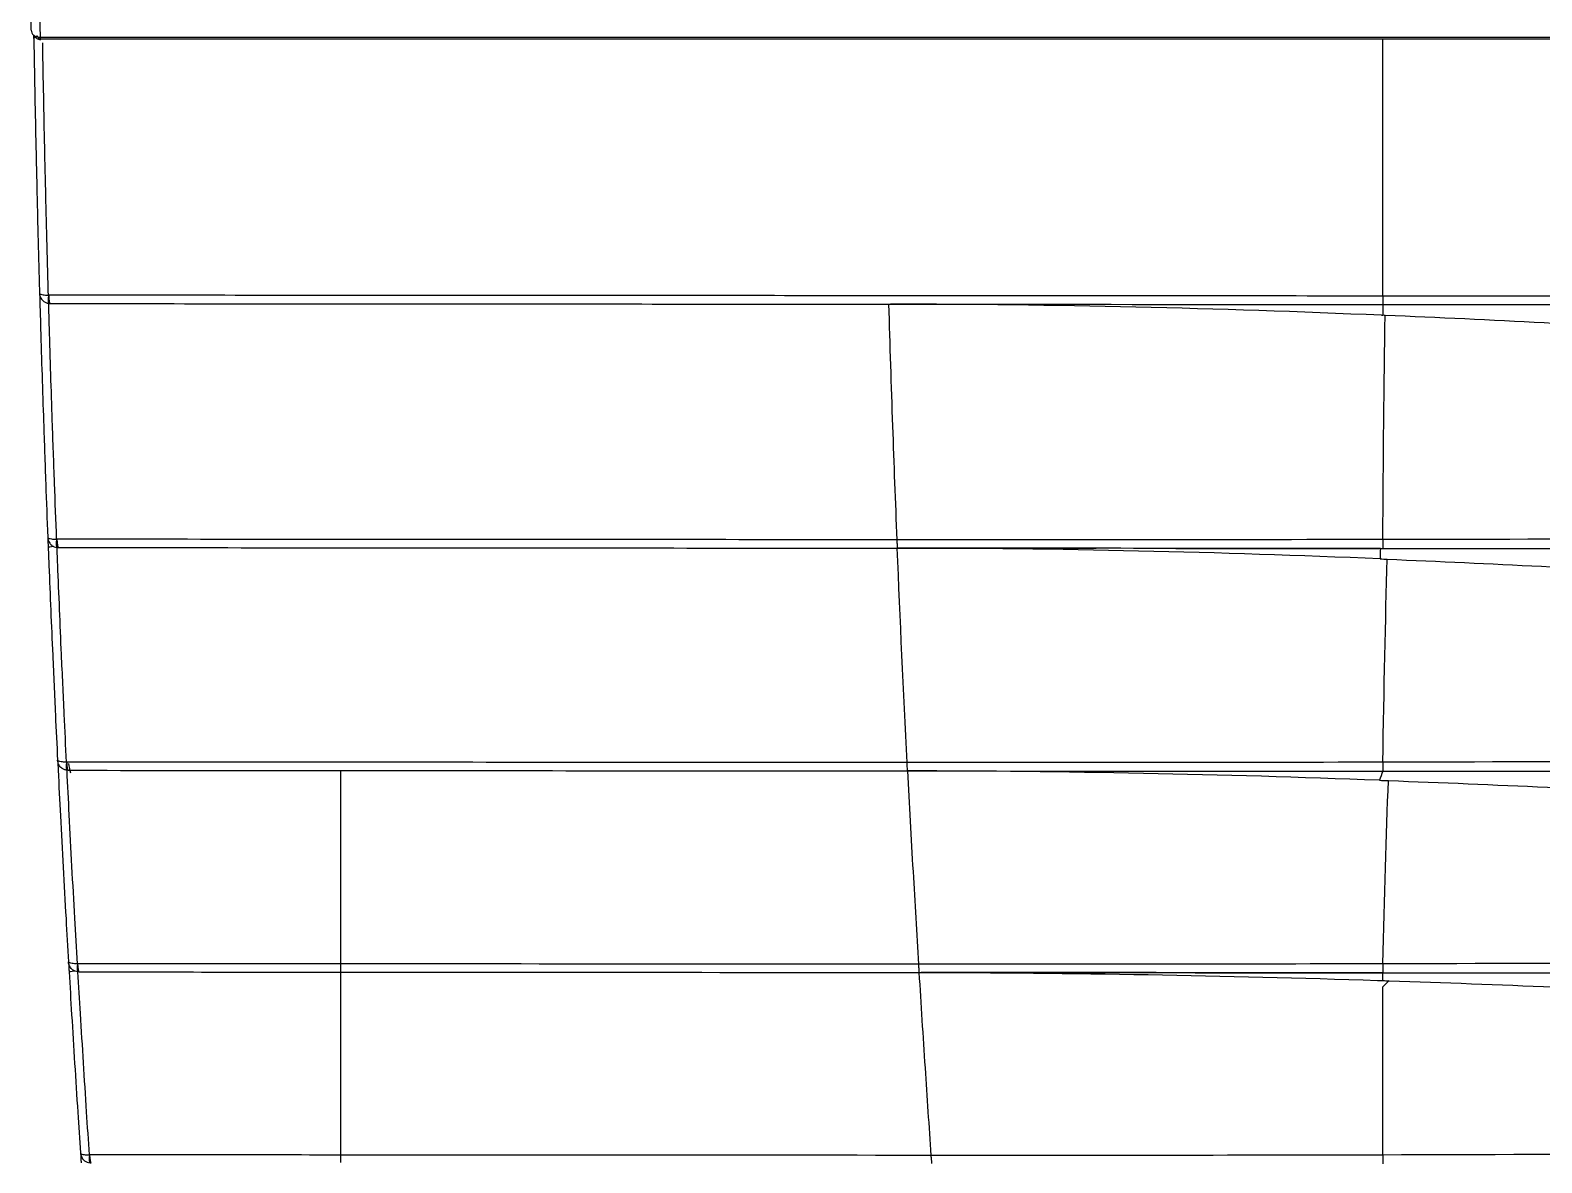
# Model space of a CAD drawing. Header units: millimetres. Extents: x 11242 to 497835, y 4200 to 105100.
# Drawn here: x 271482.7 to 271625.1, y 46103.6 to 46210.3 of the extents above; entities that cross this region are included whole.
import ezdxf
from ezdxf.xclip import XClip

# ---------------------------------------------------------------- set-up
doc = ezdxf.new("R2010")
doc.units = ezdxf.units.MM
doc.header["$LTSCALE"] = 200
doc.header["$XCLIPFRAME"] = 0
for name, color, linetype in [('# LG-AIRCON', 240, 'Continuous'), ('# 냉난방설비', 4, 'Continuous'), ('CEIL-암면흡음텍스', 251, 'Continuous')]:
    doc.layers.add(name, color=color, linetype=linetype)

# ---------------------------------------------------------------- blocks, each defined once
blk = doc.blocks.new('A$C7F214049')
at = {"layer": '# LG-AIRCON', "color": 0}
blk.add_arc((1.04, 214.2), 0.2, 259.9765, 270, dxfattribs=at)
for centre, major_axis, ratio, start_param, end_param in [((1.04, 214.2), (-0.035, -0.197), 0.323896, 4.775635, 6.326193), ((1.04, 214.2), (0, -0.2), 0.329321, 4.718366, 6.283185), ((1.17, 214.2), (0, -0.2), 0.173506, 4.716021, 6.283185), ((2.05, 189.89), (0.11, 0.792), 0.166611, 1.605362, 3.142313), ((2.08, 189.89), (-0.001, -0.8), 0.169592, 4.723878, 6.283187), ((2.82, 166.89), (0.1, 0.794), 0.164575, 1.609472, 3.142247), ((2.85, 166.89), (-0.001, -0.8), 0.167952, 4.730341, 6.283187), ((3.75, 145.89), (0.091, 0.795), 0.162642, 1.617464, 3.142191), ((3.78, 145.89), (-0.001, -0.8), 0.16673, 4.740302, 6.283187), ((4.78, 126.89), (0.084, 0.796), 0.161192, 1.626852, 3.142144), ((4.8, 126.88), (-0.001, -0.8), 0.166002, 4.751307, 6.283187), ((5.91, 108.89), (0.076, 0.796), 0.157588, 1.638707, 3.142089), ((5.93, 108.88), (-0.001, -0.8), 0.163114, 4.765189, 6.283187)]:
    blk.add_ellipse(centre, major_axis=major_axis, ratio=ratio, start_param=start_param, end_param=end_param, dxfattribs=at)
for points, knots in [([(0.3, 214.85), (0.29, 215.57), (0.28, 216.28), (0.25, 217.66), (0.24, 218.33), (0.22, 219.67), (0.21, 220.34), (0.2, 221.05), (0.2, 221.1), (0.2, 221.14)], [0, 0, 0, 0, 0.339725, 0.339725, 0.659808, 0.659808, 0.979892, 0.979892, 1, 1, 1, 1]), ([(1.02, 221.8), (1.02, 221.2), (1.03, 220.6), (1.06, 219), (1.07, 218), (1.1, 216.07), (1.12, 215.13), (1.13, 214.2)], [0, 0, 0, 0, 0.236714, 0.236714, 0.631467, 0.631467, 1, 1, 1, 1]), ([(0.3, 214.85), (0.3, 214.77), (0.32, 214.69), (0.39, 214.53), (0.45, 214.45), (0.58, 214.34), (0.65, 214.3), (0.8, 214.24), (0.88, 214.21), (0.98, 214.2)], [0, 0, 0, 0, 0.276838, 0.276838, 0.584469, 0.584469, 0.788147, 0.788147, 1, 1, 1, 1]), ([(0.54, 214.09), (0.55, 213.46), (0.56, 212.83), (0.63, 209.01), (0.69, 205.82), (0.81, 200.5), (0.86, 198.38), (0.96, 194.19), (1.02, 192.12), (1.08, 190.06)], [0, 0, 0, 0, 0.078281, 0.078281, 0.476719, 0.476719, 0.742339, 0.742339, 1, 1, 1, 1]), ([(1.17, 213.93), (1.15, 213.94), (1.14, 213.94), (1.04, 213.96), (0.97, 213.99), (0.82, 214.07), (0.75, 214.12), (0.64, 214.24), (0.6, 214.31), (0.58, 214.37)], [0, 0, 0, 0, 0.060986, 0.060986, 0.315861, 0.315861, 0.671736, 0.671736, 1, 1, 1, 1]), ([(0.81, 214.37), (0.82, 214.35), (0.83, 214.34), (0.87, 214.28), (0.91, 214.24), (0.97, 214.2)], [0, 0, 0, 0, 0.208494, 0.208494, 1, 1, 1, 1]), ([(1.13, 214.2), (7.08, 214.2), (13.07, 214.2), (25.04, 214.2), (31.03, 214.2), (49.02, 214.2), (61.04, 214.2), (97.14, 214.2), (121.25, 214.2), (169.49, 214.2), (193.64, 214.2), (241.93, 214.2), (266.08, 214.2), (386.82, 214.2), (483.41, 214.2), (580, 214.2)], [0, 0, 0, 0, 0.03125, 0.03125, 0.0625, 0.0625, 0.125, 0.125, 0.25, 0.25, 0.375, 0.375, 0.5, 0.5, 1, 1, 1, 1]), ([(580, 214), (483.46, 214), (386.91, 214), (266.23, 214), (242.09, 214), (193.83, 214), (169.7, 214), (121.48, 214), (97.38, 214), (61.27, 214), (49.24, 214), (31.21, 214), (25.19, 214), (13.18, 214), (7.17, 214), (1.17, 214)], [0, 0, 0, 0, 0.5, 0.5, 0.625, 0.625, 0.75, 0.75, 0.875, 0.875, 0.9375, 0.9375, 0.96875, 0.96875, 1, 1, 1, 1]), ([(1.91, 189.88), (1.91, 189.88), (1.91, 189.88), (1.85, 192.01), (1.8, 194.14), (1.69, 198.39), (1.64, 200.52), (1.52, 205.84), (1.46, 209.03), (1.39, 212.7), (1.38, 213.18), (1.38, 213.67)], [0, 0, 0, 0, 0.000198, 0.000198, 0.268491, 0.268491, 0.536776, 0.536776, 0.939193, 0.939193, 1, 1, 1, 1]), ([(1.08, 190.06), (1.09, 189.95), (1.09, 189.84), (1.09, 189.67), (1.1, 189.59), (1.1, 189.47), (1.1, 189.43), (1.1, 189.35), (1.1, 189.31), (1.11, 189.26), (1.11, 189.24), (1.11, 189.2), (1.11, 189.19), (1.11, 189.16), (1.11, 189.16), (1.11, 189.14), (1.11, 189.13), (1.11, 189.12), (1.11, 189.12), (1.11, 189.11), (1.11, 189.11), (1.11, 189.1), (1.11, 189.1), (1.11, 189.1), (1.11, 189.1), (1.11, 189.09), (1.11, 189.09), (1.11, 189.09), (1.11, 189.09), (1.11, 189.09), (1.11, 189.09), (1.11, 189.09), (1.11, 189.09), (1.11, 189.09), (1.11, 189.09), (1.11, 189.09), (1.11, 189.09), (1.11, 189.09), (1.11, 189.09), (1.11, 189.09), (1.11, 189.09), (1.11, 189.09), (1.11, 189.09), (1.11, 189.09)], [0, 0, 0, 0, 0.331373, 0.331373, 0.552824, 0.552824, 0.700821, 0.700821, 0.799739, 0.799739, 0.865865, 0.865865, 0.910081, 0.910081, 0.939655, 0.939655, 0.959446, 0.959446, 0.972697, 0.972697, 0.981578, 0.981578, 0.987537, 0.987537, 0.991542, 0.991542, 0.994241, 0.994241, 0.996065, 0.996065, 0.997305, 0.997305, 0.998154, 0.998154, 0.998742, 0.998742, 0.999339, 0.999339, 0.99959, 0.99959, 0.999847, 0.999847, 1, 1, 1, 1]), ([(1.08, 190.06), (1.08, 190.06), (1.08, 190.05), (1.08, 189.97), (1.09, 189.89), (1.14, 189.73), (1.17, 189.66), (1.27, 189.49), (1.35, 189.39), (1.51, 189.26), (1.59, 189.21), (1.75, 189.14), (1.84, 189.11), (1.94, 189.1)], [0, 0, 0, 0, 0.004581, 0.004581, 0.182241, 0.182241, 0.349923, 0.349923, 0.612891, 0.612891, 0.797504, 0.797504, 1, 1, 1, 1]), ([(1.08, 190.06), (1.08, 190.06), (1.08, 190.06), (1.08, 190.04), (1.09, 190.02), (1.13, 189.99), (1.16, 189.98), (1.25, 189.95), (1.33, 189.93), (1.49, 189.9), (1.56, 189.9), (1.73, 189.88), (1.82, 189.88), (1.91, 189.88)], [0, 0, 0, 0, 0.004581, 0.004581, 0.18224, 0.18224, 0.349922, 0.349922, 0.61289, 0.61289, 0.797504, 0.797504, 1, 1, 1, 1]), ([(53.75, 189.84), (46.9, 189.85), (40.06, 189.85), (22.77, 189.86), (12.33, 189.87), (1.94, 189.88)], [0, 0, 0, 0, 0.395268, 0.395268, 1, 1, 1, 1]), ([(95.02, 189.82), (84.88, 189.82), (74.76, 189.83), (61.01, 189.84), (57.38, 189.84), (53.75, 189.84)], [0, 0, 0, 0, 0.735818, 0.735818, 1, 1, 1, 1]), ([(127.67, 189.8), (127.67, 189.68), (127.67, 189.43), (127.67, 189.09), (127.67, 189.03), (127.67, 189)], [0, 0, 0, 0, 0.273793, 0.607352, 1, 1, 1, 1]), ([(236.16, 189.8), (218.07, 189.8), (199.99, 189.8), (163.82, 189.8), (145.74, 189.8), (127.67, 189.8)], [0, 0, 0, 0, 0.5, 0.5, 1, 1, 1, 1]), ([(1.11, 189.09), (1.11, 189.09), (1.11, 189.09), (1.13, 188.3), (1.16, 187.51), (1.26, 183.8), (1.36, 180.88), (1.52, 176.01), (1.59, 174.06), (1.72, 170.42), (1.78, 168.74), (1.85, 167.05)], [0, 0, 0, 0, 0.000003, 0.000003, 0.107608, 0.107608, 0.505291, 0.505291, 0.770328, 0.770328, 1, 1, 1, 1]), ([(2.69, 166.87), (2.62, 168.63), (2.55, 170.39), (2.42, 174.11), (2.35, 176.07), (2.18, 180.95), (2.09, 183.89), (1.98, 187.57), (1.96, 188.33), (1.94, 189.09), (1.94, 189.09), (1.94, 189.1)], [0, 0, 0, 0, 0.237428, 0.237428, 0.501258, 0.501258, 0.897133, 0.897133, 0.999576, 0.999576, 1, 1, 1, 1]), ([(2.08, 189.09), (12.45, 189.08), (22.88, 189.07), (43.77, 189.06), (54.23, 189.05), (85.65, 189.03), (106.66, 189.01), (127.67, 189)], [0, 0, 0, 0, 0.25, 0.25, 0.5, 0.5, 1, 1, 1, 1]), ([(81.09, 189.03), (81.2, 185.2), (81.44, 177.8), (81.72, 170.4), (81.87, 166.82)], [0, 0, 0, 0, 0.517676, 1, 1, 1, 1]), ([(127.67, 189), (145.74, 189), (163.82, 189), (199.99, 189), (218.07, 189), (236.16, 189)], [0, 0, 0, 0, 0.5, 0.5, 1, 1, 1, 1]), ([(156.22, 186.56), (151.77, 186.8), (147.33, 187.04), (137.88, 187.52), (132.89, 187.76), (127.89, 187.97)], [0, 0, 0, 0, 0.47145, 0.47145, 1, 1, 1, 1]), ([(1.85, 167.05), (1.85, 167.05), (1.85, 167.04), (1.85, 166.96), (1.87, 166.88), (1.92, 166.72), (1.95, 166.65), (2.05, 166.48), (2.13, 166.38), (2.29, 166.25), (2.37, 166.2), (2.54, 166.13), (2.63, 166.11), (2.72, 166.09)], [0, 0, 0, 0, 0.004577, 0.004577, 0.182726, 0.182726, 0.350796, 0.350796, 0.613047, 0.613047, 0.797661, 0.797661, 1, 1, 1, 1]), ([(1.85, 167.05), (1.85, 167.05), (1.85, 167.05), (1.85, 167.03), (1.86, 167.01), (1.9, 166.98), (1.93, 166.97), (2.03, 166.93), (2.11, 166.92), (2.26, 166.89), (2.34, 166.89), (2.5, 166.88), (2.6, 166.87), (2.69, 166.87)], [0, 0, 0, 0, 0.004577, 0.004577, 0.182724, 0.182724, 0.350793, 0.350793, 0.613048, 0.613048, 0.797663, 0.797663, 1, 1, 1, 1]), ([(81.87, 166.82), (68.63, 166.83), (55.4, 166.84), (29, 166.86), (15.82, 166.86), (2.71, 166.87)], [0, 0, 0, 0, 0.5, 0.5, 1, 1, 1, 1]), ([(81.87, 166.82), (81.87, 166.69), (81.89, 166.43), (81.9, 166.1), (81.9, 166.06), (81.91, 166.03)], [0, 0, 0, 0, 0.31431, 0.647485, 1, 1, 1, 1]), ([(237.04, 167.02), (218.8, 167.02), (200.57, 167), (164.11, 166.92), (145.88, 166.87), (127.67, 166.84)], [0, 0, 0, 0, 0.5, 0.5, 1, 1, 1, 1]), ([(127.67, 166.84), (127.67, 166.72), (127.67, 166.46), (127.67, 166.09), (127.67, 166.03), (127.67, 166)], [0, 0, 0, 0, 0.274889, 0.608459, 1, 1, 1, 1]), ([(1.89, 166.09), (1.92, 165.52), (1.94, 164.95), (2.07, 161.58), (2.19, 158.77), (2.4, 154.08), (2.48, 152.21), (2.64, 148.9), (2.71, 147.47), (2.78, 146.04)], [0, 0, 0, 0, 0.085152, 0.085152, 0.5056, 0.5056, 0.785788, 0.785788, 1, 1, 1, 1]), ([(3.62, 145.86), (3.55, 147.37), (3.47, 148.87), (3.32, 152.26), (3.23, 154.14), (3.02, 158.85), (2.91, 161.67), (2.77, 165.02), (2.75, 165.56), (2.73, 166.09)], [0, 0, 0, 0, 0.222879, 0.222879, 0.501857, 0.501857, 0.920491, 0.920491, 1, 1, 1, 1]), ([(2.85, 166.09), (15.94, 166.08), (29.1, 166.07), (55.47, 166.05), (68.68, 166.04), (81.91, 166.03)], [0, 0, 0, 0, 0.5, 0.5, 1, 1, 1, 1]), ([(127.44, 166), (124.76, 166), (109.56, 166.01), (94.39, 166.02), (81.91, 166.03)], [0, 0, 0, 0, 0.176404, 1, 1, 1, 1]), ([(108.33, 166.04), (108.33, 166.04), (108.33, 166.04), (108.33, 166.04), (108.36, 166.03), (108.5, 166.03), (108.6, 166.03), (108.86, 166.02), (109.02, 166.02), (109.28, 166.02), (109.37, 166.01), (109.46, 166.01)], [0, 0, 0, 0, 0.000014, 0.000014, 0.287017, 0.287017, 0.574092, 0.574092, 0.861314, 0.861314, 1, 1, 1, 1]), ([(127.67, 166), (145.89, 166), (164.13, 166), (200.6, 166), (218.84, 166), (237.08, 166)], [0, 0, 0, 0, 0.5, 0.5, 1, 1, 1, 1]), ([(3.62, 145.86), (3.53, 145.86), (3.43, 145.87), (3.27, 145.87), (3.19, 145.88), (3.04, 145.9), (2.96, 145.92), (2.86, 145.95), (2.83, 145.97), (2.79, 146), (2.78, 146.02), (2.78, 146.04), (2.78, 146.04), (2.78, 146.04)], [0, 0, 0, 0, 0.202532, 0.202532, 0.387538, 0.387538, 0.649339, 0.649339, 0.81734, 0.81734, 0.995424, 0.995424, 1, 1, 1, 1]), ([(3.66, 145.09), (3.57, 145.1), (3.47, 145.13), (3.31, 145.2), (3.23, 145.24), (3.07, 145.37), (2.98, 145.47), (2.88, 145.64), (2.85, 145.71), (2.8, 145.86), (2.78, 145.95), (2.78, 146.03), (2.78, 146.03), (2.78, 146.04)], [0, 0, 0, 0, 0.202534, 0.202534, 0.387539, 0.387539, 0.649336, 0.649336, 0.817337, 0.817337, 0.995424, 0.995424, 1, 1, 1, 1]), ([(82.84, 145.82), (69.59, 145.83), (56.36, 145.83), (29.95, 145.85), (16.76, 145.85), (3.64, 145.86)], [0, 0, 0, 0, 0.5, 0.5, 1, 1, 1, 1]), ([(82.88, 145.03), (82.88, 145.05), (82.87, 145.1), (82.86, 145.42), (82.84, 145.69), (82.84, 145.82)], [0, 0, 0, 0, 0.347224, 0.680346, 1, 1, 1, 1]), ([(238.09, 146.1), (219.68, 146.1), (201.27, 146.06), (164.46, 145.96), (146.06, 145.89), (127.67, 145.85)], [0, 0, 0, 0, 0.5, 0.5, 1, 1, 1, 1]), ([(127.67, 145.85), (127.67, 145.73), (127.67, 145.47), (127.67, 145.09), (127.67, 145.03), (127.67, 145)], [0, 0, 0, 0, 0.275147, 0.608718, 1, 1, 1, 1]), ([(2.83, 145.09), (2.83, 145.09), (2.83, 145.09), (2.9, 143.66), (2.97, 142.22), (3.13, 139.18), (3.22, 137.57), (3.39, 134.34), (3.48, 132.72), (3.65, 129.75), (3.72, 128.39), (3.8, 127.03)], [0, 0, 0, 0, 0.000003, 0.000003, 0.2381, 0.2381, 0.505996, 0.505996, 0.774012, 0.774012, 1, 1, 1, 1]), ([(4.65, 126.85), (4.56, 128.29), (4.48, 129.72), (4.31, 132.78), (4.22, 134.4), (4.05, 137.65), (3.96, 139.27), (3.81, 142.29), (3.74, 143.69), (3.67, 145.09)], [0, 0, 0, 0, 0.23561, 0.23561, 0.502531, 0.502531, 0.769333, 0.769333, 1, 1, 1, 1]), ([(3.78, 145.09), (16.88, 145.08), (30.05, 145.07), (56.43, 145.05), (69.65, 145.04), (82.88, 145.03)], [0, 0, 0, 0, 0.5, 0.5, 1, 1, 1, 1]), ([(29.47, 126.84), (29.47, 128.5), (29.47, 130.17), (29.47, 133.53), (29.47, 135.23), (29.47, 139.65), (29.47, 142.36), (29.47, 145.07)], [0, 0, 0, 0, 0.273634, 0.273634, 0.553389, 0.553389, 1, 1, 1, 1]), ([(82.88, 145.03), (83.04, 141.87), (83.37, 135.8), (83.73, 129.72), (83.9, 126.81)], [0, 0, 0, 0, 0.521339, 1, 1, 1, 1]), ([(127.67, 145), (146.07, 145), (164.48, 145), (201.31, 145), (219.73, 145), (238.15, 145)], [0, 0, 0, 0, 0.5, 0.5, 1, 1, 1, 1]), ([(4.7, 126.09), (4.6, 126.1), (4.51, 126.12), (4.34, 126.19), (4.26, 126.24), (4.09, 126.37), (4.01, 126.46), (3.91, 126.63), (3.87, 126.7), (3.82, 126.86), (3.81, 126.94), (3.8, 127.02), (3.8, 127.02), (3.8, 127.03)], [0, 0, 0, 0, 0.202953, 0.202953, 0.388561, 0.388561, 0.650171, 0.650171, 0.817787, 0.817787, 0.995423, 0.995423, 1, 1, 1, 1]), ([(4.65, 126.85), (4.55, 126.85), (4.46, 126.85), (4.29, 126.86), (4.22, 126.87), (4.06, 126.89), (3.98, 126.91), (3.89, 126.94), (3.86, 126.96), (3.82, 126.99), (3.8, 127.01), (3.8, 127.03), (3.8, 127.03), (3.8, 127.03)], [0, 0, 0, 0, 0.20295, 0.20295, 0.388559, 0.388559, 0.650174, 0.650174, 0.81779, 0.81779, 0.995423, 0.995423, 1, 1, 1, 1]), ([(3.81, 127.03), (3.82, 126.85), (3.83, 126.67), (3.85, 126.36), (3.86, 126.22), (3.86, 126.09), (3.86, 126.09), (3.86, 126.09)], [0, 0, 0, 0, 0.569674, 0.569674, 0.999955, 0.999955, 1, 1, 1, 1]), ([(29.47, 126.11), (29.47, 126.14), (29.47, 126.19), (29.47, 126.3), (29.47, 126.37), (29.47, 126.53), (29.47, 126.61), (29.47, 126.75), (29.47, 126.79), (29.47, 126.84)], [0, 0, 0, 0, 0.286221, 0.286221, 0.571234, 0.571234, 0.853733, 0.853733, 1, 1, 1, 1]), ([(83.9, 126.81), (83.91, 126.68), (83.93, 126.41), (83.95, 126.1), (83.95, 126.05), (83.95, 126.03)], [0, 0, 0, 0, 0.323218, 0.656295, 1, 1, 1, 1]), ([(239.25, 127.11), (220.65, 127.11), (202.05, 127.07), (164.85, 126.96), (146.25, 126.89), (127.67, 126.84)], [0, 0, 0, 0, 0.5, 0.5, 1, 1, 1, 1]), ([(127.67, 126.84), (127.67, 126.72), (127.67, 126.46), (127.67, 126.09), (127.67, 126.03), (127.67, 126)], [0, 0, 0, 0, 0.274966, 0.608533, 1, 1, 1, 1]), ([(3.86, 126.09), (3.86, 126.09), (3.86, 126.09), (3.94, 124.74), (4.02, 123.4), (4.2, 120.52), (4.29, 118.99), (4.48, 115.92), (4.58, 114.39), (4.76, 111.57), (4.85, 110.3), (4.93, 109.02)], [0, 0, 0, 0, 0.000002, 0.000002, 0.236795, 0.236795, 0.505989, 0.505989, 0.775323, 0.775323, 1, 1, 1, 1]), ([(5.78, 108.84), (5.69, 110.19), (5.6, 111.54), (5.41, 114.44), (5.32, 115.98), (5.12, 119.07), (5.03, 120.61), (4.86, 123.46), (4.78, 124.78), (4.7, 126.09)], [0, 0, 0, 0, 0.234809, 0.234809, 0.503083, 0.503083, 0.771219, 0.771219, 1, 1, 1, 1]), ([(29.47, 108.82), (29.47, 110.41), (29.47, 112), (29.47, 115.2), (29.47, 116.83), (29.47, 120.99), (29.47, 123.53), (29.47, 126.07)], [0, 0, 0, 0, 0.275865, 0.275865, 0.557809, 0.557809, 1, 1, 1, 1]), ([(83.95, 126.03), (84.14, 123.04), (84.5, 117.29), (84.89, 111.53), (85.08, 108.79)], [0, 0, 0, 0, 0.521925, 1, 1, 1, 1]), ([(127.67, 126), (125.61, 126), (111.09, 126.01), (96.59, 126.02), (84.17, 126.03)], [0, 0, 0, 0, 0.142216, 1, 1, 1, 1]), ([(127.67, 126), (146.26, 126), (164.87, 126), (202.1, 126), (220.71, 126), (239.33, 126)], [0, 0, 0, 0, 0.5, 0.5, 1, 1, 1, 1]), ([(127.67, 108.82), (127.67, 110.03), (127.67, 112.38), (127.67, 115.79), (127.67, 118.97), (127.67, 121.92), (127.67, 123.79), (127.67, 124.69)], [0, 0, 0, 0, 0.225371, 0.438508, 0.638903, 0.826161, 1, 1, 1, 1]), ([(4.93, 109.02), (4.93, 109.02), (4.93, 109.01), (4.94, 108.93), (4.96, 108.85), (5.01, 108.69), (5.04, 108.62), (5.15, 108.45), (5.23, 108.36), (5.4, 108.23), (5.48, 108.19), (5.65, 108.12), (5.74, 108.1), (5.84, 108.09)], [0, 0, 0, 0, 0.004573, 0.004573, 0.182489, 0.182489, 0.350305, 0.350305, 0.61092, 0.61092, 0.796953, 0.796953, 1, 1, 1, 1]), ([(4.93, 109.02), (4.93, 109.02), (4.93, 109.02), (4.94, 109), (4.95, 108.98), (4.99, 108.94), (5.02, 108.93), (5.11, 108.89), (5.19, 108.88), (5.35, 108.86), (5.43, 108.85), (5.59, 108.84), (5.69, 108.84), (5.78, 108.84)], [0, 0, 0, 0, 0.004573, 0.004573, 0.182486, 0.182486, 0.350302, 0.350302, 0.610923, 0.610923, 0.796956, 0.796956, 1, 1, 1, 1]), ([(4.94, 109.02), (4.95, 108.86), (4.96, 108.71), (4.98, 108.4), (4.99, 108.24), (5, 108.09)], [0, 0, 0, 0, 0.50205, 0.50205, 1, 1, 1, 1]), ([(29.47, 108.11), (29.47, 108.14), (29.47, 108.19), (29.47, 108.3), (29.47, 108.37), (29.47, 108.53), (29.47, 108.61), (29.47, 108.74), (29.47, 108.78), (29.47, 108.82)], [0, 0, 0, 0, 0.290629, 0.290629, 0.580005, 0.580005, 0.866777, 0.866777, 1, 1, 1, 1]), ([(85.08, 108.79), (85.09, 108.66), (85.11, 108.39), (85.13, 108.09), (85.14, 108.05), (85.14, 108.03)], [0, 0, 0, 0, 0.326029, 0.659072, 1, 1, 1, 1]), ([(240.54, 109.12), (221.72, 109.12), (202.9, 109.08), (165.27, 108.95), (146.46, 108.88), (127.67, 108.82)], [0, 0, 0, 0, 0.5, 0.5, 1, 1, 1, 1]), ([(127.67, 108.82), (127.67, 108.71), (127.67, 108.45), (127.67, 108.09), (127.67, 108.03), (127.67, 108)], [0, 0, 0, 0, 0.274391, 0.607953, 1, 1, 1, 1])]:
    blk.add_open_spline(points, degree=3, knots=knots, dxfattribs=at)
for points, degree in [([(0.54, 214.09), (0.54, 214.18), (0.54, 214.28), (0.54, 214.38)], 3), ([(0.58, 214.37), (0.55, 214.28), (0.54, 214.18), (0.54, 214.09)], 3), ([(0.98, 214.2), (1.03, 214.2), (1.08, 214.2), (1.13, 214.2)], 3), ([(1.17, 214), (1.13, 214), (1.08, 214), (1.04, 214)], 3), ([(127.67, 214), (126.35, 214), (125.02, 214), (123.7, 214)], 3), ([(127.67, 189.8), (127.65, 197.86), (127.65, 205.93), (127.67, 214)], 3), ([(165.79, 214), (153.08, 214), (140.37, 214), (127.67, 214)], 3), ([(1.94, 189.88), (1.93, 189.88), (1.92, 189.88), (1.91, 189.88)], 3), ([(127.67, 189.8), (116.78, 189.8), (105.9, 189.81), (95.02, 189.82)], 3), ([(1.94, 189.1), (1.98, 189.09), (2.03, 189.09), (2.08, 189.09)], 3), ([(127.55, 187.98), (112.14, 188.65), (96.66, 189.02), (81.26, 189.03)], 3), ([(127.67, 189), (127.67, 188.66), (127.67, 188.32), (127.67, 187.98)], 3), ([(127.55, 187.98), (127.59, 187.98), (127.63, 187.98), (127.67, 187.98)], 3), ([(127.89, 187.97), (127.82, 187.97), (127.75, 187.98), (127.67, 187.98)], 3), ([(127.67, 166.84), (127.71, 174.39), (127.78, 181.7), (127.89, 187.97)], 3), ([(1.86, 167.05), (1.87, 166.73), (1.88, 166.41), (1.89, 166.09)], 3), ([(2.71, 166.87), (2.71, 166.87), (2.7, 166.87), (2.69, 166.87)], 3), ([(127.67, 166.84), (112.39, 166.82), (97.12, 166.81), (81.87, 166.82)], 3), ([(2.43, 166.18), (2.11, 166.15), (1.89, 166.12), (1.89, 166.09)], 3), ([(2.72, 166.09), (2.77, 166.09), (2.81, 166.09), (2.85, 166.09)], 3), ([(81.91, 166.03), (81.91, 166.03), (81.91, 166.03), (81.91, 166.03)], 3), ([(82.84, 145.82), (82.49, 152.56), (82.18, 159.31), (81.91, 166.03)], 3), ([(127.42, 165.02), (112.26, 165.66), (97.05, 166.02), (81.91, 166.03)], 3), ([(81.91, 166.03), (88.15, 166.03), (94.39, 166.02), (100.64, 166.02)], 3), ([(108.17, 166.01), (114.67, 166.01), (121.17, 166), (127.67, 166)], 3), ([(127.44, 166), (127.42, 165.67), (127.41, 165.35), (127.42, 165.02)], 3), ([(127.42, 165.02), (127.64, 165.01), (127.86, 165), (128.09, 164.99)], 3), ([(127.67, 145.85), (127.78, 152.71), (127.91, 159.29), (128.09, 164.99)], 3), ([(128.09, 164.99), (137.78, 164.59), (147.45, 164.08), (157.11, 163.56)], 3), ([(2.78, 146.04), (2.8, 145.72), (2.82, 145.4), (2.83, 145.09)], 3), ([(3.64, 145.86), (3.64, 145.86), (3.63, 145.86), (3.62, 145.86)], 3), ([(4.02, 144.81), (3.96, 145.12), (3.9, 145.43), (3.84, 145.74)], 3), ([(127.67, 145.85), (112.71, 145.82), (97.76, 145.81), (82.84, 145.82)], 3), ([(3.78, 145.09), (3.74, 145.09), (3.7, 145.09), (3.66, 145.09)], 3), ([(82.88, 145.03), (82.88, 145.03)], 1), ([(127.34, 144.15), (112.53, 144.71), (97.66, 145.02), (82.88, 145.03)], 3), ([(82.88, 145.03), (97.79, 145.02), (112.73, 145.01), (127.67, 145)], 3), ([(127.67, 145), (127.56, 144.71), (127.45, 144.43), (127.34, 144.15)], 3), ([(127.34, 144.15), (127.63, 144.14), (127.91, 144.13), (128.2, 144.12)], 3), ([(127.67, 126.84), (127.81, 133.07), (127.98, 139.03), (128.2, 144.12)], 3), ([(128.2, 144.12), (138.2, 143.75), (148.18, 143.27), (158.15, 142.78)], 3), ([(4.67, 126.85), (4.66, 126.85), (4.65, 126.85), (4.65, 126.85)], 3), ([(29.47, 126.84), (21.19, 126.84), (12.91, 126.85), (4.67, 126.85)], 3), ([(83.9, 126.81), (65.72, 126.82), (47.57, 126.83), (29.47, 126.84)], 3), ([(127.67, 126.84), (113.07, 126.82), (98.47, 126.8), (83.9, 126.81)], 3), ([(3.86, 126.09), (3.86, 126.11), (4.06, 126.15), (4.37, 126.18)], 3), ([(4.8, 126.08), (4.76, 126.08), (4.73, 126.09), (4.7, 126.09)], 3), ([(4.8, 126.08), (13, 126.08), (21.23, 126.07), (29.47, 126.07)], 3), ([(29.47, 126.07), (47.58, 126.06), (65.75, 126.04), (83.95, 126.03)], 3), ([(83.95, 126.03), (84.03, 126.03), (84.1, 126.03), (84.17, 126.03)], 3), ([(83.95, 126.03), (83.95, 126.03), (83.95, 126.03), (83.95, 126.03)], 3), ([(83.95, 126.03), (98.32, 126.02), (112.77, 125.76), (127.17, 125.28)], 3), ([(84.17, 126.03), (98.65, 126.02), (113.16, 126.01), (127.67, 126)], 3), ([(127.67, 125.26), (127.67, 125.51), (127.67, 125.75), (127.67, 126)], 3), ([(127.17, 125.28), (127.34, 125.28), (127.51, 125.27), (127.67, 125.26)], 3), ([(127.67, 125.27), (127.87, 125.26), (128.06, 125.25), (128.26, 125.25)], 3), ([(128.26, 125.25), (128.06, 125.06), (127.87, 124.88), (127.67, 124.69)], 3), ([(128.26, 125.25), (138.62, 124.9), (148.96, 124.47), (159.28, 124.01)], 3), ([(5.8, 108.84), (5.79, 108.84), (5.79, 108.84), (5.78, 108.84)], 3), ([(29.47, 108.82), (21.57, 108.83), (13.67, 108.84), (5.8, 108.84)], 3), ([(85.08, 108.79), (66.5, 108.8), (47.96, 108.81), (29.47, 108.82)], 3), ([(127.67, 108.82), (113.46, 108.79), (99.26, 108.77), (85.08, 108.79)], 3), ([(5.84, 108.09), (5.87, 108.09), (5.9, 108.08), (5.93, 108.08)], 3)]:
    blk.add_open_spline(points, degree=degree, dxfattribs=at)
blk = doc.blocks.new('냉난방설비')
at = {"layer": '# 냉난방설비', "color": 8}
blk.add_blockref('A$C7F214049', (271482.5, -72804.52), dxfattribs=at)
blk = doc.blocks.new('C-6x6_1f')
for p, q in [((-41346.98, -324623.45), (-41346.98, -303023.45)), ((-38946.98, -324623.45), (-38946.98, -303023.45))]:
    blk.add_line(p, q)

msp = doc.modelspace()

# ---------------------------------------------------------------- block references
msp.add_blockref('냉난방설비', (0, 118800))
at = {"layer": 'CEIL-암면흡음텍스'}
ref = msp.add_blockref('C-6x6_1f', (312846.98, 365623.45), dxfattribs=at)
XClip(ref).set_block_clipping_path([(-44646.9790898738, -322658.1999318774), (-44646.9790898737, -305548.1999180664), (-47046.9790898737, -305548.1999180664), (-47046.9790898736, -305973.1999180662), (-48296.9790898722, -305973.1999180663), (-48296.9790898722, -303548.1999180664), (-45296.9790898737, -303548.1999180664), (-45296.9790898737, -304048.1999180681), (-44646.9790898737, -304048.1999180681), (-44646.5353875862, -292423.1999679231), (-42421.9790898737, -292423.4499304554), (-42421.9790898737, -292998.1999180662), (-41871.9790898737, -292998.1999180662), (-41871.9790898737, -292423.4499304554), (-32421.9790898737, -292423.4499304554), (-32421.9790898733, -292998.0749242609), (-32011.9790898744, -292998.3249118712), (-32011.9790898735, -293158.199893286), (-32011.9790898735, -296423.1999180665), (-42546.9791048045, -296423.1999180665), (-42546.9790898735, -319748.1999180674), (-31896.9790559213, -319748.1999180657), (-31896.9790397005, -322448.1999180666), (-32421.9790898735, -322448.1999180666), (-32421.9790898735, -322658.1999318774), (-35648.1669723085, -322658.1999318774), (-35648.1669723085, -322808.4499304545), (-39645.7912074402, -322808.4499304545), (-39645.7912074402, -322658.1999318774), (-41871.9790898737, -322658.1999318774), (-41871.9790898737, -322448.1999180666), (-42421.9790898737, -322448.1999180666), (-42421.9790898737, -322658.1999318774)])
ref = msp.add_blockref('C-6x6_1f', (310546.98, 357023.45), dxfattribs=at)
XClip(ref).set_block_clipping_path([(-29596.980351819, -300845.949930455), (-30121.9803949631, -300845.949930455), (-30121.9803949631, -301398.449930455), (-29596.980351819, -301398.449930455), (-29596.980351819, -307598.449930455), (-40146.9803949629, -307598.449930455), (-40146.980394963, -292223.4499304555), (-29561.9803518183, -292223.449960526), (-29561.9803021366, -292413.4499605259), (-29446.9803518191, -292413.4499304554), (-29446.9803518191, -294093.449930455), (-29596.9803518191, -294093.449930455)])

doc.saveas('drawing.dxf')
